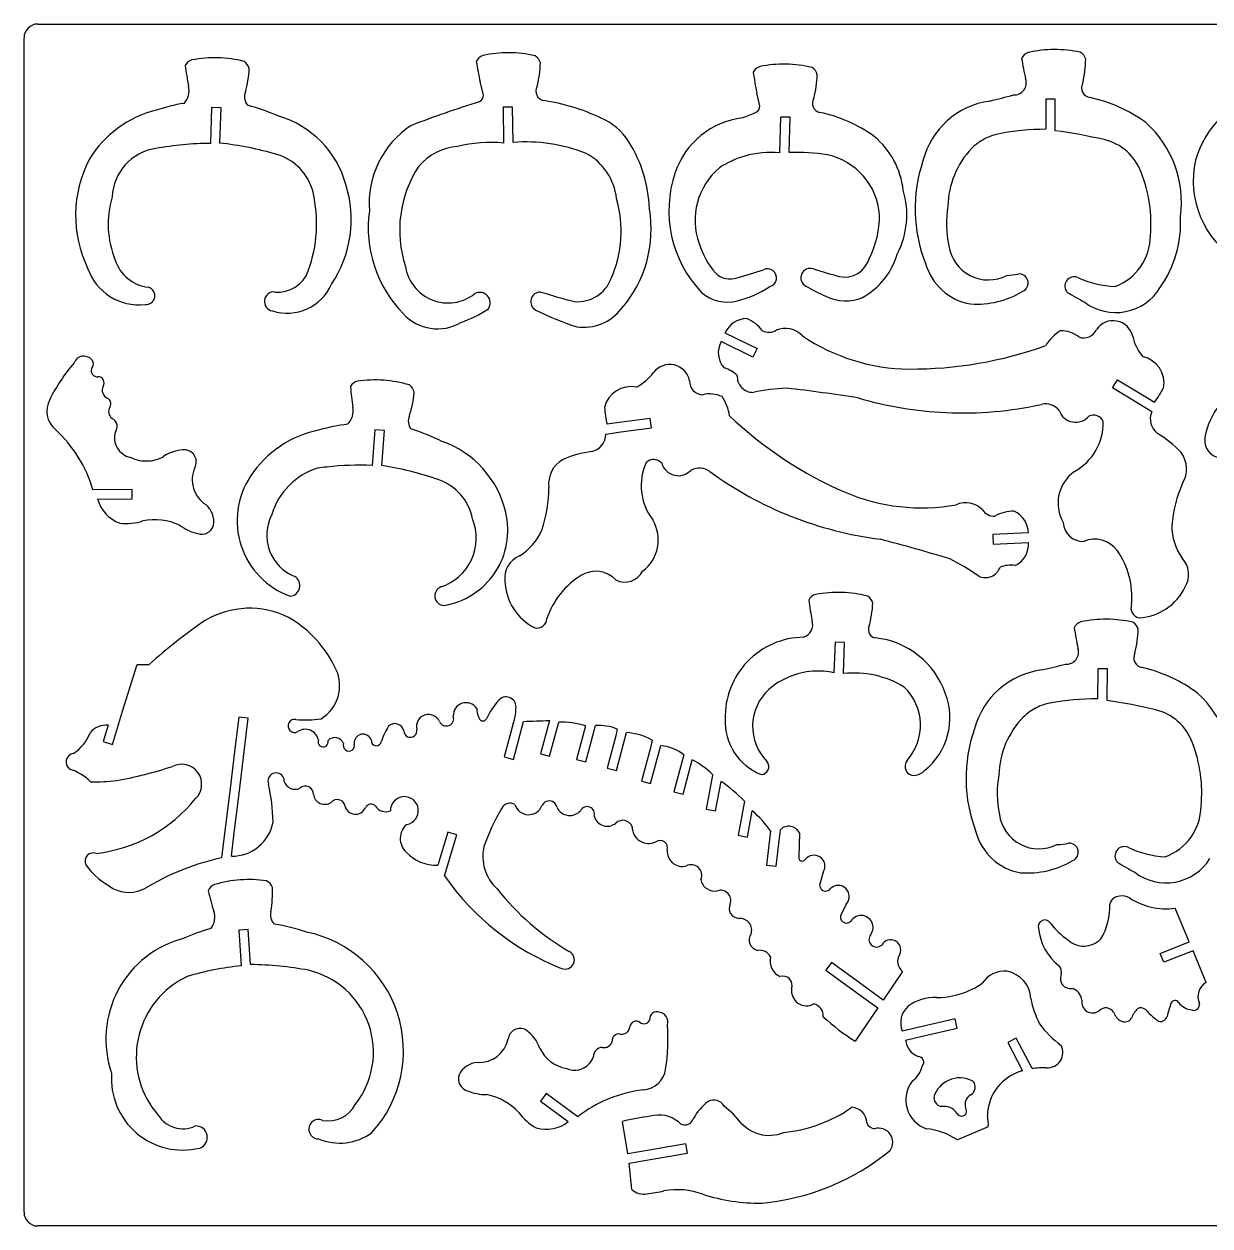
# Model space of a CAD drawing. Extents: x 0 to 240, y 0 to 132.
# Drawn here: x 0 to 130.4, y 0 to 132.1 of the extents above; entities that cross this region are included whole.
import ezdxf

# ---------------------------------------------------------------- set-up
doc = ezdxf.new("R2010")
doc.units = 0
doc.layers.add('WHITE', color=7, linetype='CONTINUOUS')

msp = doc.modelspace()

# ---------------------------------------------------------------- linework, layer by layer
at = {"layer": 'WHITE', "linetype": 'CONTINUOUS'}
for p, q in [((1.5, 132.138432), (239.376584, 132.138432)), ((0, 1.5), (0, 130.638432)), ((50.499655, 124.35867), (50.142649, 125.776492)), ((80.891849, 123.145992), (80.5508, 124.574332)), ((20.616649, 122.956992), (20.490649, 119.019492)), ((21.666649, 122.925492), (20.616649, 122.956992)), ((21.540653, 119.051258), (21.666649, 122.925492)), ((53.712649, 123.004492), (52.662649, 122.988492)), ((52.662649, 122.988492), (52.704649, 119.050992)), ((53.754708, 119.130168), (53.712649, 123.004492)), ((112.323849, 123.870492), (112.323442, 120.573506)), ((113.373849, 123.870492), (112.323849, 123.870492)), ((113.373849, 120.405492), (113.373849, 123.870492)), ((83.159849, 121.912492), (83.065337, 117.974896)), ((84.209849, 121.891492), (83.159849, 121.912492)), ((84.115349, 118.016992), (84.209849, 121.891492)), ((77.054088, 98.203666), (80.582349, 96.454992)), ((80.120349, 95.515492), (76.644849, 97.231992)), ((80.582349, 96.454992), (80.120349, 95.515492)), ((119.657849, 92.139492), (120.203849, 93.037492)), ((120.203849, 93.037492), (123.133349, 91.252492)), ((122.540349, 90.385992), (119.657849, 92.139492)), ((123.133349, 91.252492), (124.277849, 90.553992)), ((123.968079, 89.5147), (122.540349, 90.385992)), ((68.827349, 88.779492), (65.430849, 88.322992)), ((68.963849, 87.739992), (68.827349, 88.779492)), ((38.582149, 87.540492), (38.277652, 83.613655)), ((39.626899, 87.461992), (38.582149, 87.540492)), ((39.327649, 83.597992), (39.626899, 87.461992)), ((63.965849, 87.062992), (65.619849, 87.288492)), ((65.430849, 88.322992), (64.097018, 88.139346)), ((65.619849, 87.288492), (68.963849, 87.739992)), ((11.881599, 80.976992), (7.565169, 80.936098)), ((11.896399, 79.922992), (11.881599, 80.976992)), ((8.090169, 79.891492), (11.896399, 79.922992)), ((110.423349, 76.195492), (106.485849, 76.011492)), ((106.485849, 76.011492), (106.532849, 74.961492)), ((106.532849, 74.961492), (110.407317, 75.140251)), ((89.160849, 64.183492), (89.040103, 60.81291)), ((90.210849, 64.146492), (89.160849, 64.183492)), ((90.089849, 60.723492), (90.210849, 64.146492)), ((10.820169, 56.591992), (12.421399, 61.720992)), ((12.421399, 61.720992), (13.754597, 61.720792)), ((118.046349, 61.253992), (118.014592, 57.956903)), ((119.096349, 61.243492), (118.046349, 61.253992)), ((119.059349, 57.778492), (119.096349, 61.243492)), ((9.722919, 52.948442), (10.820169, 56.591992)), ((23.609149, 55.940992), (23.147149, 52.166192)), ((23.603899, 47.236442), (24.653899, 55.814992)), ((24.653899, 55.814992), (23.609149, 55.940992)), ((57.749849, 55.583992), (56.768349, 51.914192)), ((9.260919, 55.053692), (8.714919, 53.252942)), ((53.775649, 55.247942), (52.793899, 51.572942)), ((53.807149, 51.299942), (54.925229, 55.473747)), ((57.781349, 51.641192), (58.783937, 55.400167)), ((61.724349, 54.974942), (60.742349, 51.294692)), ((61.755849, 51.026942), (62.826751, 55.032687)), ((65.220849, 54.628442), (65.084349, 54.014192)), ((65.115849, 50.066192), (66.228771, 54.245178)), ((8.714919, 53.252942), (9.722919, 52.948442)), ((65.084349, 54.014192), (64.102349, 50.339192)), ((69.058349, 53.420942), (68.853849, 52.575692)), ((23.147149, 52.166192), (22.690399, 48.391442)), ((52.793899, 51.572942), (53.807149, 51.299942)), ((56.768349, 51.914192), (57.781349, 51.641192)), ((68.853849, 52.575692), (67.871849, 48.900692)), ((68.885349, 48.627692), (69.998005, 52.806679)), ((72.518349, 51.798692), (71.431349, 47.735192)), ((60.742349, 51.294692), (61.755849, 51.026942)), ((64.102349, 50.339192), (65.115849, 50.066192)), ((72.449849, 47.467442), (73.457801, 51.252638)), ((67.871849, 48.900692), (68.885349, 48.627692)), ((75.694349, 49.567442), (74.996349, 45.824192)), ((75.694349, 49.651442), (75.694349, 49.567442)), ((22.690399, 48.391442), (22.228399, 44.611442)), ((71.431349, 47.735192), (72.449849, 47.467442)), ((76.030349, 45.635192), (76.634173, 48.87441)), ((23.078899, 42.941942), (23.603899, 47.236442)), ((79.185849, 46.690442), (78.492849, 42.952442)), ((74.996349, 45.824192), (76.030349, 45.635192)), ((79.526849, 42.758192), (80.06237, 45.650923)), ((22.228399, 44.611442), (21.719147, 40.469137)), ((22.800649, 40.647692), (23.078899, 42.941942)), ((46.583149, 43.293692), (45.485862, 39.650158)), ((46.231399, 38.484692), (47.591149, 42.989192)), ((47.591149, 42.989192), (46.583149, 43.293692)), ((78.492849, 42.952442), (79.526849, 42.758192)), ((82.073349, 43.440692), (81.637349, 39.660692)), ((82.682349, 39.539942), (83.143966, 43.566664)), ((85.254849, 43.204442), (85.186486, 40.55317)), ((81.637349, 39.660692), (82.682349, 39.539942)), ((87.869349, 38.909942), (87.507062, 37.707696)), ((90.410349, 35.413442), (89.843039, 34.295167)), ((128.105349, 31.218692), (126.556644, 34.935634)), ((24.653899, 32.604692), (23.603899, 32.536442)), ((23.603899, 32.536442), (23.866399, 28.604192)), ((24.911161, 28.740653), (24.653899, 32.604692)), ((124.907849, 29.963942), (128.105349, 31.218692)), ((125.296349, 28.987442), (124.907849, 29.963942)), ((128.509349, 30.247442), (125.296349, 28.987442)), ((129.953349, 26.777192), (128.509349, 30.247442)), ((88.761849, 28.966442), (88.142349, 28.115942)), ((88.142349, 28.115942), (91.276349, 25.837442)), ((91.948349, 26.651192), (88.761849, 28.966442)), ((96.589349, 27.958442), (94.447349, 24.829442)), ((93.476349, 25.538192), (91.948349, 26.651192)), ((91.276349, 25.837442), (92.977349, 24.603692)), ((94.447349, 24.829442), (93.476349, 25.538192)), ((93.854349, 23.963192), (91.360285, 20.314462)), ((92.977349, 24.603692), (93.854349, 23.963192)), ((102.359349, 22.766192), (98.584349, 21.894692)), ((102.595349, 21.742442), (102.359349, 22.766192)), ((98.584349, 21.894692), (96.53156, 21.427393)), ((98.752349, 20.860442), (102.595349, 21.742442)), ((96.909849, 20.435192), (98.752349, 20.860442)), ((109.084349, 20.645192), (108.149849, 20.162192)), ((108.149849, 20.162192), (109.767058, 17.059399)), ((110.811849, 17.311442), (109.084349, 20.645192)), ((57.39215, 14.576391), (56.768349, 13.730942)), ((60.868428, 12.008926), (57.39215, 14.576391)), ((56.768349, 13.730942), (59.828849, 11.473442)), ((66.375849, 7.945417), (65.782271, 11.49443)), ((106.007849, 10.911692), (102.626719, 9.45217)), ((68.942849, 8.386417), (66.375849, 7.945417)), ((72.759849, 9.042667), (68.942849, 8.386417)), ((69.053349, 7.341667), (72.938349, 8.008417)), ((72.938349, 8.008417), (72.759849, 9.042667)), ((66.533349, 6.905917), (69.053349, 7.341667)), ((66.832349, 4.018417), (66.533349, 6.905917)), ((238.173849, 0), (1.5, 0))]:
    msp.add_line(p, q, dxfattribs=at)
for centre, radius, start, end in [((1.5, 130.638432), 1.5, 90, 180), ((18.717699, 127.121492), 1.100495, 103.599, 155.840087), ((20.956219, 115.297386), 13.13345, 75.784291, 100.961405), ((50.732651, 127.610427), 1.10017, 104.755624, 157.33862), ((53.267037, 115.843393), 13.136, 77.210759, 102.37246), ((55.467488, 127.507208), 1.347, 15.902943, 58.320251), ((110.68374, 127.942598), 1.10072, 105.107353, 157.465859), ((155.053739, 136.066039), 46.035482, -170.36929, -167.506747), ((113.316381, 116.200595), 13.133296, 77.67547, 102.84411), ((115.426685, 127.876545), 1.346666, 16.532712, 59.029916), ((104.495849, 128.512992), 12.22445, -13.516185, -1.187), ((63.326763, 133.795964), 46.03585, -172.229805, -169.369975), ((23.453252, 126.897792), 1.34504, 14.798321, 57.221734), ((12.547449, 127.886992), 12.223293, -15.368, -3.027862), ((95.154849, 135.424492), 46.034575, -170.762, -167.902166), ((44.546449, 128.224992), 12.22146, -13.979, -1.634946), ((81.174613, 126.395058), 1.104725, 103.993069, 156.430591), ((83.521849, 114.593992), 13.1358, 76.313027, 101.48), ((85.906917, 126.220737), 1.346679, 14.990796, 57.523786), ((125.717494, 133.499839), 46.040145, -171.678789, -168.821656), ((74.996219, 127.097891), 12.222991, -14.798576, -2.479625), ((108.852752, 125.670469), 1.32942, -93.377396, 19.188973), ((117.336121, 125.137571), 1.08597, 151.492731, 263.126126), ((16.117503, 124.810891), 2.024388, -43.439793, 14.09512), ((25.640849, 124.122992), 1.408505, 158.132667, 220.177), ((49.675599, 124.337992), 0.824307, -63.05821, 1.43738), ((57.292761, 124.752841), 1.027951, 149.620482, 260.306443), ((72.63199, 260.039068), 140.4265, -76.181858, -75.085567), ((139.07312, 114.27407), 10.683639, 105.917258, 164.205793), ((20.807472, 103.888208), 19.7944, 99.362234, 108.467656), ((18.146549, 99.588492), 24.482051, 66.2448, 74.80195), ((87.510849, 4.681047), 124.682978, 107.485, 111.133987), ((53.707709, 101.395319), 22.60325, 64.655763, 81.317999), ((80.067665, 123.140902), 0.8242, -63.917738, 0.353855), ((87.691349, 123.438492), 1.02904, 148.519, 259.368693), ((107.390849, 114.921492), 8.83975, 97.928093, 165.673), ((113.643244, 107.972344), 16.47689, 54.068851, 77.511926), ((17.332405, 111.151542), 11.8462, 103.648023, 149.014457), ((24.965795, 111.630689), 10.8031, 15.427221, 73.64019), ((60.915016, 115.786219), 6.5219, 31.328115, 67.762949), ((80.011063, 112.988459), 8.88779, 96.58826, 161.478213), ((60.715839, 168.977276), 50.577, -68.817483, -67.05883), ((84.110709, 106.750234), 16.039426, 54.366205, 77.795353), ((48.164099, 112.416492), 10.234306, 123.225, 184.595949), ((112.489038, 92.627996), 27.946, 90.339513, 101.129236), ((105.07827, 59.569983), 61.3985, 77.144032, 82.234993), ((115.489384, 112.552751), 11.745433, -7.712635, 48.239286), ((20.622999, 86.123492), 32.896266, 90.230516, 100.754263), ((17.451666, 82.532178), 36.747286, 73.637377, 83.611287), ((51.251432, 105.238568), 13.888661, 83.993957, 104.943985), ((55.090952, 100.671608), 18.506864, 68.770663, 94.140509), ((54.342043, 111.425208), 14.4073, 1.640532, 32.551693), ((87.759812, 112.886833), 8.946662, 6.303845, 50.460727), ((108.411148, 114.099141), 6.09235, 121.522707, 134.109349), ((108.411148, 114.099141), 6.093193, 102.476039, 121.522707), ((117.444638, 113.867565), 5.71055, 20.240777, 76.894303), ((15.243919, 112.948947), 5.545272, 97.869779, 178.027412), ((26.176549, 112.267992), 5.757882, 13.82375, 73.5823), ((48.096199, 112.462992), 6.209151, 93.936838, 139.193), ((58.682867, 112.217842), 6.497124, 6.618, 61.40667), ((82.073499, 107.821245), 10.20165, 106.199027, 123.51763), ((82.073499, 107.821245), 10.201979, 84.420882, 106.199027), ((84.95341, 97.778236), 20.2561, 80.370772, 92.37119), ((86.797361, 110.651823), 7.2632, 3.973502, 77.723902), ((111.141555, 111.89818), 9.5827, 136.672433, 178.760048), ((18.936729, 111.096145), 13.27295, 152.376746, 205.859942), ((54.127299, 109.479492), 12.83478, 146.728443, 198.082), ((81.322849, 110.557492), 7.5579, 130.243, 199.736357), ((114.287429, 111.851226), 16.33091, 161.219196, 201.708658), ((138.735349, 114.884992), 10.20445, 166.991402, 239.078), ((83.879436, 111.612248), 12.993189, 161.142722, 223.675549), ((108.900768, 110.241102), 14.9881, -5.222582, 21.948383), ((17.015249, 110.200992), 15.148778, -20.027795, 13.136), ((23.084319, 110.663371), 12.88135, -33.586353, 17.348945), ((87.564771, 111.17834), 9.477618, -27.172438, 16.494047), ((19.661199, 110.109492), 10.410085, 163.07644, 202.189), ((52.625949, 109.391492), 13.011463, -23.72288, 15.9481), ((51.429408, 109.762189), 13.59105, 172.243708, 224.289714), ((55.707199, 109.562992), 13.233204, -41.181, 9.89783), ((83.700849, 111.066992), 10.3427, -26.83, 0.488251), ((113.284349, 110.210992), 11.87535, 170.82, 191.943861), ((114.790349, 110.280992), 12.3578, -35.339448, 3.22617), ((117.879104, 108.867087), 5.94755, -69.657619, 0.093657), ((83.169454, 110.852662), 9.40215, -162.371112, -139.697698), ((106.012409, 108.39909), 4.394015, -171.549298, -62.601747), ((14.174599, 107.543492), 4.371213, -161.797383, -96.617), ((90.208152, 107.146035), 2.822685, -102.293906, -15.349179), ((88.262349, 109.122492), 8.06095, -60.839991, -16.373), ((105.053805, 107.442651), 6.1592, -164.634675, -99.282361), ((12.623049, 107.216492), 5.945186, -161.264, -83.326834), ((27.887699, 106.241526), 3.577802, -94.79465, -20.084305), ((46.610049, 106.209492), 4.737687, -171.336763, -51.572), ((77.610237, 106.404103), 2.29405, -134.617058, -69.754792), ((55.424536, 184.686632), 83.653, -74.055827, -71.988253), ((81.725526, 104.233496), 0.999123, -74.704975, 115.776477), ((86.439669, 104.229853), 1.044008, 71.145253, 242.215573), ((118.116957, 206.867764), 106.3715, -107.135161, -105.546557), ((107.383343, 114.740833), 10.26355, -86.36298, -79.297655), ((109.394512, 103.666841), 0.99455, -65.72264, 96.069477), ((13.413499, 102.271492), 0.964963, -95.923, 74.528813), ((28.924799, 105.706992), 5.349991, -107.622, -23.923335), ((60.856849, 105.547492), 3.935076, -94.802768, -20.696), ((75.631349, 112.997992), 11.6215, -76.013415, -56.834), ((110.881285, 149.875668), 52.821713, -118.159804, -115.511004), ((115.457349, 103.326492), 1.028685, 68.39629, 221.886), ((120.396979, 114.163702), 10.88255, -114.777651, -92.371641), ((120.013602, 106.119804), 5.702236, -126.617342, -31.586722), ((27.46449, 101.639733), 1.04392, 83.16934, 261.220927), ((50.098689, 101.487343), 1.14778, -34.40619, 118.291811), ((56.752563, 101.624953), 1.0529, 86.875686, 243.010128), ((79.832349, 177.070992), 77.875561, -107.195356, -104.353), ((77.310849, 105.842492), 4.273305, -131.450955, -74.676), ((90.294849, 106.645492), 4.94022, -115.966256, -67.442), ((104.71244, 111.191953), 9.849461, -93.79622, -58.876826), ((157.876966, 176.048159), 85.169162, -120.467861, -118.9798), ((43.442799, 112.309492), 13.761569, -70.566, -56.463298), ((69.239349, 126.111492), 28.539429, -117.018, -107.27651), ((61.509543, 104.057536), 5.2511, -98.166626, -37.653422), ((45.443849, 103.720992), 5.090069, -137.34, -59.574019), ((79.564495, 96.975977), 2.794524, 92.49697, 153.939528), ((77.60649, 95.608814), 4.546362, 38.170864, 66.178031), ((119.724849, 97.305992), 2.218234, 13.261989, 145.394), ((81.87307, 99.73114), 1.48404, -117.809815, -56.954164), ((83.664849, 96.071992), 2.607282, 42.888042, 112.137), ((97.508349, 115.591492), 21.384394, -123.92, -90.578589), ((116.70184, 94.049624), 5.171052, 122.551423, 147.848771), ((114.030849, 95.352492), 3.057835, 51.220968, 92.0864), ((116.494849, 99.157992), 1.524032, -111.108, -22.866796), ((127.023941, 98.93757), 5.2612, -167.678711, -140.392593), ((78.79724, 96.0063), 2.476915, 150.340386, 222.466431), ((97.521349, 137.741487), 43.5339, -90.301316, -70.12185), ((6.532748, 94.549904), 1.084039, 61.775371, 161.097405), ((6.846084, 94.758992), 0.77223, -42.775714, 75.0407), ((122.331349, 92.662492), 2.990111, -10.07258, 77.6563), ((21.260939, 81.522333), 20.668148, 139.660698, 153.160669), ((8.049168, 94.028319), 0.66883, 162.041376, 275.771037), ((64.948016, 96.922825), 5.2619, -63.26494, -35.994112), ((70.976349, 92.496492), 2.217185, 10.92291, 143.014), ((76.072849, 91.188992), 3.270482, 44.5536, 74.077069), ((8.106274, 92.663992), 0.69896, -31.14689, 89.1682), ((36.867417, 91.789044), 1.099971, 100.83369, 153.421622), ((38.585249, 79.875342), 13.135822, 73.266117, 98.42496), ((74.676347, 92.894871), 1.523225, 179.182427, 267.616754), ((80.115867, 93.362238), 1.716755, 175.949311, 271.378222), ((9.529264, 91.864992), 0.933685, 152.058, 245.371057), ((81.723063, 96.510679), 46.034084, -174.728388, -171.872888), ((41.584599, 91.358492), 1.347175, 11.879749, 54.474), ((30.738349, 92.825992), 12.22265, -17.929307, -5.588), ((66.727849, 89.288992), 2.992725, 78.682091, 166.41), ((75.405349, 88.422492), 3.05501, 64.219529, 105.032), ((84.939349, 68.449492), 23.684306, 92.6806, 101.648902), ((62.23785, -94.249121), 187.604, 80.964165, 83.390422), ((113.893849, 98.193492), 12.891447, -36.341886, -28.009), ((5.149789, 89.590631), 2.650855, 151.542073, 229.945686), ((8.84052, 90.371862), 0.710675, -43.570893, 65.061577), ((10.248969, 89.553992), 0.95186, 159.841, 245.149082), ((34.172804, 89.590401), 2.021035, -46.111259, 11.77568), ((76.675912, 90.974672), 12.894481, -175.630216, -167.297617), ((72.445422, 88.294506), 5.16531, 8.559788, 33.87313), ((103.144349, 129.996992), 40.615486, -106.363899, -92.523), ((103.144349, 129.996992), 40.61645, -92.523, -77.599), ((112.292023, 88.448776), 1.926905, 38.809441, 102.747917), ((137.959719, 85.194461), 8.27965, 141.724135, 169.370366), ((9.245482, 87.896126), 0.99736, -36.384138, 52.768659), ((43.653789, 88.484359), 1.41063, 155.76804, 217.552587), ((107.536225, 120.62066), 43.52985, -133.53459, -113.356403), ((115.603753, 90.271275), 1.911787, -161.239816, -40.417589), ((117.571349, 87.971992), 1.177002, 23.6249, 115.789719), ((125.821849, 88.730492), 2.012823, 157.07, 232.370937), ((-6.268801, 76.925492), 14.4036, 16.1674, 47.598086), ((12.132009, 86.643707), 2.185865, 162.40414, 257.956618), ((34.778179, 75.892086), 11.849398, 101.098303, 146.468661), ((37.89694, 68.477767), 19.792896, 96.74017, 105.831506), ((35.085899, 64.303992), 24.48155, 63.715746, 72.2844), ((112.529349, 88.314492), 6.121773, -61.254, 1.20935), ((42.425199, 76.042992), 10.795, 12.814354, 71.0719), ((61.951349, 87.085992), 2.014605, -76.019, -0.65413), ((118.626349, 77.089992), 11.684652, 42.743079, 59.2938), ((131.726882, 86.376176), 1.935825, 169.717527, 296.78182), ((13.424755, 88.070731), 3.97227, -85.232488, -61.339485), ((17.655149, 81.256492), 4.060375, 88.214246, 124.936), ((17.612699, 83.998992), 1.326645, -28.453397, 82.6822), ((63.865534, 73.538577), 11.680047, 97.019852, 113.576246), ((124.735004, 83.209754), 3.064735, -30.705727, 36.21627), ((13.424755, 88.070731), 3.97065, -116.131938, -85.232488), ((21.740649, 82.036992), 3.24637, 155.817, 237.186529), ((34.537549, 76.040992), 7.61285, 107.44, 163.393), ((36.987999, 50.749092), 32.896938, 96.490854, 98.27043), ((36.941699, 50.743342), 32.89745, 87.6726, 96.4096), ((33.621849, 47.293942), 36.74965, 71.0877, 81.068058), ((60.730849, 81.595492), 3.0619, 120.13036, 187.053), ((73.961651, 81.374065), 6.1222, 155.120589, 217.594898), ((69.204483, 83.083337), 1.17713, 40.635578, 132.606053), ((71.92928, 84.396224), 1.911247, -163.391689, -42.316745), ((74.232229, 81.403081), 1.92445, 53.593774, 117.536776), ((32.270999, 77.546492), 8.8455, 146.430687, 250.014), ((43.663749, 76.615992), 5.7558, 11.3046, 71.047068), ((99.213542, 115.631835), 40.450964, -126.10978, -97.230944), ((117.94711, 79.452677), 4.281363, 125.293443, 209.732414), ((43.338449, 81.123992), 14.35405, -18.748, 0.381352), ((98.664042, 100.32941), 21.3842, -113.086562, -79.734694), ((140.468849, 75.785992), 14.34933, 155.902, 175.046693), ((11.881599, 80.976992), 3.943825, -164.023393, -110.02), ((18.437399, 77.430492), 2.43131, -9.983194, 50.576), ((103.514439, 76.8934), 2.610075, 44.277075, 113.472001), ((31.562776, 75.938353), 4.884535, 152.195152, 248.567502), ((44.82402, 76.473011), 8.361379, -81.184595, 13.586869), ((106.623849, 79.528492), 1.483275, -146.766, -86.000817), ((108.866849, 74.042492), 4.54187, 90.035782, 118.104), ((107.629849, 76.075492), 2.795995, 2.459735, 63.8065), ((11.271527, 82.774123), 5.55219, -97.660144, -71.015953), ((14.320749, 70.950992), 6.6894, 65.5576, 100.709256), ((20.417999, 81.597492), 5.64335, -126.153961, -103.567), ((19.514493, 77.428883), 1.382705, -107.697189, -17.677997), ((44.063349, 75.628992), 5.6551, -71.938, 21.965728), ((65.441011, 75.428113), 4.284319, -53.35916, 31.068137), ((116.455858, 77.470353), 2.230936, -176.3759, -88.93716), ((132.425848, 77.01407), 6.25275, 179.90013, 215.048824), ((51.196499, 79.002492), 6.25255, -58.613, -23.488222), ((46.795999, -106.033008), 187.603, 72.9599, 75.388314), ((117.738967, 72.498826), 3.009125, 35.170882, 114.371655), ((107.94521, 74.883431), 2.475465, -66.098852, 5.954943), ((112.906378, 69.155801), 8.88525, -5.362, 34.842407), ((55.493299, 71.230492), 2.64747, 113.140134, 187.324), ((91.253266, 52.115006), 23.683, 54.658471, 63.632959), ((125.374742, 71.612815), 2.64787, -31.049977, 43.136823), ((29.153364, 70.400973), 1.171076, -85.379996, 57.768781), ((65.924523, 63.968599), 8.88875, 121.476311, 161.654277), ((62.841849, 68.976992), 3.00783, 41.9499, 121.2103), ((66.014349, 73.014492), 2.232295, -114.775848, -27.307), ((105.675653, 72.992583), 1.718405, -114.880477, -19.619661), ((108.51009, 69.375527), 3.27416, 82.310828, 111.797755), ((46.215399, 69.267492), 1.062795, 112.035653, 264.06), ((58.820856, 71.076262), 5.956247, -178.236777, -116.658057), ((122.266595, 72.808505), 5.955584, -87.014189, -25.473129), ((87.276068, 68.357426), 1.09975, 103.244896, 155.778836), ((131.899182, 74.930512), 46.034925, -172.357947, -169.499111), ((89.474773, 56.523255), 13.135306, 75.578343, 100.752766), ((92.009484, 68.117966), 1.346172, 14.347771, 56.820245), ((24.795471, 58.308407), 9.600811, 63.53267, 120.602621), ((81.113181, 69.15218), 12.220587, -15.611252, -3.28665), ((122.802759, 67.95224), 1.11438, 160.431003, 258.301884), ((54.621099, 16.214292), 61.163, 124.579765, 131.925), ((22.749749, 55.870992), 12.71635, 24.861499, 60.1741), ((56.379349, 66.839492), 1.11061, -101.997245, -3.777), ((85.265066, 66.099401), 1.439465, -72.148159, 17.848999), ((116.455849, 65.343992), 1.101195, 104.652039, 157.011), ((118.956349, 53.573142), 13.1336, 77.048735, 102.216), ((121.20073, 65.224406), 1.344399, 16.041566, 58.663907), ((93.716753, 65.539245), 0.89464, 158.74903, 260.942305), ((160.897849, 73.063492), 46.03655, -170.889439, -168.032), ((110.275859, 65.990055), 12.223278, -14.200761, -1.847849), ((85.828349, 55.978992), 8.7512, 90.798829, 181.59), ((92.632888, 55.545382), 9.159056, 19.290166, 84.090312), ((114.598027, 63.09298), 1.333205, -94.122644, 18.549628), ((123.075941, 62.466659), 1.08559, 151.092034, 262.476006), ((30.444299, 59.399492), 4.2516, -58.670733, 25.3128), ((87.27603, 52.75947), 8.242434, 94.090311, 131.05016), ((87.282849, 52.759292), 8.2431, 77.6913, 94.1375), ((91.258587, 50.192548), 10.5956, 58.670003, 96.332842), ((113.020606, 52.353675), 8.840739, 97.284187, 165.019635), ((79.661849, 197.796992), 140.4245, -76.728, -75.634463), ((119.207349, 45.340692), 16.47665, 53.47738, 76.9286), ((52.989399, 57.063992), 1.100385, -10.966723, 133.86), ((85.606453, 54.922888), 5.51685, 132.729467, 224.695688), ((92.725349, 55.052142), 5.8229, -41.554, 46.032798), ((94.347465, 55.876585), 7.435658, -51.326824, 21.246256), ((121.096277, 49.90255), 11.747563, -8.32109, 47.62936), ((48.605317, 56.108666), 1.419192, 33.725437, 181.903533), ((51.875649, 56.784492), 2.092985, 176.929, 211.728275), ((58.830849, 51.992242), 8.8324, 138.390566, 154.694), ((49.649149, 56.833492), 4.42058, -21.018574, 0.274337), ((114.040726, 51.525835), 6.097578, 116.987263, 133.536926), ((114.015349, 51.515592), 6.09525, 101.689, 116.731), ((117.898849, 30.011142), 27.946, 89.7627, 100.55346), ((110.118349, -2.969058), 61.402, 76.5312, 81.627156), ((29.735699, 54.976392), 0.723545, 77.8344, 300.063886), ((30.916599, 67.417492), 11.7787, -95.008949, -81.513), ((44.470599, 54.905942), 1.336165, 25.136836, 193.373), ((46.429649, 55.777492), 0.80878, -157.922, 20.560047), ((50.443749, 55.967492), 0.449247, -140.838, -26.414439), ((52.012649, 166.330992), 110.8955, -88.495, -87.034468), ((83.374849, 55.468892), 6.3001, 177.568485, 248.185), ((116.738349, 49.297842), 9.58015, 136.055, 178.167064), ((123.065349, 51.199992), 5.7072, 19.6206, 76.271066), ((2.656759, 56.046492), 4.95821, -56.013, -21.628528), ((9.046419, 52.764992), 2.29872, 84.645804, 140.765), ((30.921049, 53.132742), 1.46946, 11.518529, 124.055), ((46.677749, 50.717342), 7.8353, 147.450626, 160.753), ((40.776299, 54.234792), 0.99084, 11.29766, 135.204), ((42.467949, 54.439492), 0.72012, -179.157, 12.625908), ((58.823316, 45.293452), 10.106792, 73.319294, 90.223245), ((63.062349, 49.137042), 5.90035, 68.541741, 92.2884), ((65.815349, 47.556292), 6.70165, 61.058539, 86.4632), ((119.883849, 49.214992), 16.33055, 160.601753, 201.101), ((32.884099, 53.226742), 0.559905, 159.134, 376.327257), ((34.165149, 52.638992), 1.052785, 23.18224, 134.944), ((35.713799, 52.832992), 0.621295, 159.219, 376.690076), ((37.266799, 53.106392), 0.962575, 16.774702, 185.662), ((38.734399, 53.342192), 0.547615, 175.601, 355.599973), ((114.481349, 47.661842), 14.9876, -5.831, 21.34226), ((5.575973, 50.991769), 0.955019, 98.887836, 233.538651), ((69.593168, 48.139537), 4.684666, 51.360657, 85.042455), ((3.259709, 44.706192), 5.78795, 45.6196, 72.414507), ((1.732374, 95.315992), 47.1143, -79.645246, -71.981), ((17.330549, 48.564142), 2.20103, -45.867, 117.730131), ((68.518349, 41.991092), 10.4964, 46.869824, 61.9277), ((81.007849, 50.492092), 0.872565, -88.304619, 39.1222), ((97.844349, 50.537892), 1.002445, 139.441275, 271.779), ((7.934484, 67.701031), 18.868528, -91.902989, -83.101516), ((27.710399, 48.906292), 0.89512, 23.1117, 200.989337), ((29.799549, 49.267742), 1.265925, -179.543178, -65.791), ((97.765849, 51.200392), 1.66811, -86.231981, -42.595), ((118.865299, 47.582654), 11.8755, 170.198587, 191.318518), ((4.525414, 43.708492), 22.87525, 1.814829, 12.3104), ((30.935949, 47.478942), 0.88504, -2.445, 134.22546), ((67.63434, 35.776672), 15.89175, 43.373939, 55.505922), ((6.072735, 57.268492), 16.41205, -83.474, -38.800816), ((33.059799, 47.603642), 1.25024, -172.533732, -55.793), ((34.424749, 46.018292), 0.861625, 13.0387, 140.212333), ((38.139849, 45.713742), 0.657205, 39.744, 156.444556), ((41.811649, 45.660792), 1.53906, -80.208, 180.562149), ((53.432999, 45.440542), 1.03471, 59.0787, 151.820634), ((55.470199, 46.779692), 1.571805, -163.306058, -21.147), ((57.734849, 45.860842), 0.87277, 9.70234, 156.227833), ((36.439249, 46.464742), 1.201835, -167.893373, -23.975), ((39.755999, 46.880092), 1.338165, -146.109922, -67.288), ((73.279349, 33.675642), 24.10525, 149.447, 160.49555), ((59.997849, 46.685042), 1.557505, -154.23265, -41.603), ((61.895849, 45.278792), 0.8224, -16.359, 153.095747), ((64.109308, 45.41435), 1.470922, -165.544198, -50.098729), ((71.836837, 36.146958), 12.569198, 35.470686, 49.124322), ((111.572849, 45.850492), 4.393055, -172.169, -63.218794), ((123.444045, 46.192963), 5.9476, -70.251002, -0.518082), ((22.846199, 45.266242), 4.618785, -90.565056, -10.394), ((43.396449, 42.591092), 2.04022, 130.427592, 227.207), ((65.824467, 43.492834), 1.10652, 20.864508, 134.213266), ((68.660351, 43.854872), 1.80221, 178.98072, 296.617092), ((84.066515, 42.61111), 1.328225, 26.53287, 133.993182), ((69.914421, 41.550894), 0.82426, -15.91319, 122.810303), ((110.606349, 44.906092), 6.1615, -165.2348, -99.904), ((7.617034, 40.116357), 0.905252, 69.231413, 206.820754), ((45.325599, 44.169392), 4.522075, -137.148382, -87.969), ((55.229449, 40.628242), 4.798775, 166.802, 227.722), ((72.376849, 41.198742), 1.674465, 175.679323, 285.077), ((113.036849, 52.181792), 10.2661, -87.122, -80.041706), ((114.907349, 41.080792), 0.994175, -66.375957, 95.4936), ((120.961349, 40.675892), 1.02912, 67.900949, 221.3), ((126.008849, 51.463092), 10.8821, -115.357, -92.924003), ((13.253199, 44.199792), 7.8551, -145.121138, -120.769), ((27.863299, 12.734042), 28.4075, 102.491, 119.875774), ((73.342272, 38.54746), 1.162265, -22.849256, 117.122299), ((85.552468, 40.480943), 0.373042, 168.836121, 326.474405), ((86.836333, 39.548241), 1.214309, -31.711842, 143.243119), ((110.307349, 48.653842), 9.84685, -94.431068, -59.495), ((164.158909, 112.938346), 85.169892, -121.082414, -119.592795), ((125.545349, 43.424392), 5.70465, -127.163254, -32.192), ((69.273535, 54.428723), 28.020567, -145.318662, -111.291555), ((11.529849, 40.395642), 3.73392, -127.928322, -54.221), ((21.296549, 36.487042), 1.100828, 108.781, 161.213401), ((24.713249, 24.945042), 13.137017, 81.5269, 106.681887), ((26.035149, 36.735892), 1.350363, 20.5063, 62.96535), ((15.088499, 36.648492), 12.224273, -9.723, 2.627714), ((74.044849, 54.382392), 28.024571, -141.867395, -120.207866), ((75.895364, 38.320693), 1.498945, -171.384364, -77.521742), ((88.120196, 37.467828), 0.658385, 158.633803, 326.988668), ((89.503402, 36.222423), 1.21532, -41.732419, 133.146026), ((65.013849, 47.608842), 46.036347, -166.474, -163.6127), ((76.559849, 35.781592), 1.128195, -19.048, 107.571938), ((120.457349, 35.115242), 1.133045, 90.8658, 165.841), ((120.776349, 34.940892), 1.349785, 56.747, 104.41941), ((125.550849, 42.232642), 7.366, -123.209245, -82.152), ((18.947549, 33.930142), 2.021603, -37.887736, 19.9717), ((28.491699, 34.189992), 1.410683, 163.781434, 225.597), ((78.638956, 34.932168), 1.12121, 154.583003, 267.358063), ((112.842849, 35.044192), 6.525174, -32.165053, 3.058975), ((23.468299, 9.037202), 24.480018, 71.9363, 80.50952), ((78.697349, 32.520492), 1.29641, -18.649, 94.870939), ((90.400349, 33.948042), 0.656575, 148.083, 317.254794), ((92.012349, 32.813942), 1.32306, -35.64256, 148.644), ((112.222312, 32.90972), 0.729255, 26.461178, 197.208061), ((119.570849, 38.440742), 8.48155, -142.133975, -124.86), ((25.669049, 13.574092), 19.789979, 105.012, 114.102531), ((28.360849, 19.236792), 13.349397, -42.192, 78.339476), ((80.887575, 31.443521), 1.167912, 145.446046, 258.293399), ((93.724126, 31.499394), 0.83702, 139.50572, 312.54045), ((117.421849, 33.275942), 5.9248, -174.363, -127.952224), ((20.464749, 20.540792), 11.464787, 104.535, 199.05934), ((95.267543, 30.357668), 1.109567, -25.504288, 151.759937), ((116.500849, 33.318642), 2.55674, -134.055229, -43.138), ((59.48473, 29.259067), 1.014594, -112.352388, 63.04534), ((80.867349, 28.997092), 1.32078, 26.2225, 99.445568), ((83.963881, 29.17029), 1.955236, 167.883624, 243.684083), ((97.487349, 29.095542), 1.449015, 147.227, 231.700852), ((27.267249, -4.119308), 32.899745, 95.933269, 106.452), ((24.450349, -8.004208), 36.747784, 79.306758, 89.2815), ((29.169099, 19.101192), 9.24583, -38.358429, 76.873), ((107.797849, 25.055042), 2.952825, 84.685106, 146.671), ((107.509342, 24.882434), 3.163083, 2.273265, 79.765147), ((113.101479, 27.930417), 0.954858, -19.149977, 44.876868), ((22.086449, 18.606842), 9.74735, 122.478, 220.824), ((22.086449, 18.606842), 9.74792, 115.111303, 122.478), ((83.422849, 26.451392), 1.01969, -20.478, 108.630339), ((100.295349, 33.995842), 8.8829, -64.962, -55.470537), ((115.069349, 27.218042), 1.138135, 159.47, 277.430983), ((130.845349, 25.221442), 1.793285, 119.828101, 204.873), ((86.024806, 25.864385), 1.662727, 172.039529, 298.948414), ((100.137349, 20.104142), 5.0118, 88.009002, 126.128), ((100.295349, 33.995842), 8.8829, -89.896, -64.962), ((114.853333, 24.683703), 1.451898, 5.759679, 75.512589), ((86.503849, 23.081542), 1.367265, -3.097, 76.216325), ((98.888929, 22.304416), 2.515225, 132.723816, 200.406938), ((121.526975, 27.217726), 11.07965, -168.495254, -153.279339), ((117.468849, 24.608792), 1.19155, 169.33, 307.122186), ((118.930218, 22.944657), 1.029912, 31.330491, 136.109569), ((124.682549, 21.663996), 3.170529, 135.545712, 158.029754), ((122.787738, 23.270195), 0.716225, 47.134864, 120.949629), ((133.036849, 32.970192), 13.39685, -136.775, -129.159457), ((140.452546, 19.341965), 15.246459, 160.168448, 166.007149), ((126.526269, 24.336132), 0.452574, 29.89058, 156.800207), ((128.660349, 25.964142), 2.236175, -141.158, -97.659713), ((128.598754, 24.33558), 0.63347, -111.918443, 11.989478), ((67.310349, 21.821192), 0.700712, 54.7618, 175.275029), ((68.156475, 22.892331), 0.66644, -131.532055, -17.906192), ((69.559164, 22.778313), 0.773885, 69.074215, 186.744455), ((69.688349, 22.424942), 1.086235, -16.86, 82.210904), ((103.970349, 40.270092), 23.60595, -133.006685, -122.289), ((121.352349, 23.943542), 1.610495, -163.279, -119.009777), ((120.982961, 23.338885), 0.90299, -117.117982, -32.766647), ((124.949849, 23.212442), 0.732095, -120.616, -14.54532), ((54.525799, 20.387592), 1.323288, 61.2823, 172.463883), ((52.887849, 18.188942), 4.056409, 19.1021, 55.906453), ((65.688849, 22.010742), 0.932522, -101.414138, -8.127), ((50.121649, 20.524242), 20.667139, -9.105, 4.400276), ((120.762627, 28.985092), 11.3555, -143.533118, -126.46211), ((50.032699, 21.222842), 3.249322, -93.061289, -11.75), ((63.752349, 20.562192), 0.952687, -100.897202, -15.73), ((65.3732, 20.39872), 0.71015, 79.361378, 187.673112), ((99.108396, 20.682677), 2.212432, -173.577389, -111.850122), ((112.516349, 19.078292), 1.686035, -93.52104, 27.3321), ((60.303285, 21.231977), 3.971942, -154.410694, -99.68876), ((60.522349, 19.306792), 2.183085, -41.599, -18.228), ((63.593486, 18.629295), 0.997615, 91.21996, 180.308414), ((98.275349, 17.991992), 0.63727, -42.259, 89.134697), ((50.005999, 15.552542), 2.430092, 93.464, 153.983881), ((60.524716, 19.312079), 2.184832, -114.035648, -41.743879), ((67.898095, 17.60011), 2.65305, -85.804324, -7.500888), ((95.88001, 18.30279), 2.96079, -53.41282, -14.460602), ((112.807349, -5.429908), 22.8287, 90.9903, 95.014726), ((17.452149, 16.186892), 7.847489, 175.541, 283.769044), ((49.134649, 16.182692), 1.382939, 161.634, 251.63561), ((100.290694, 13.860744), 3.356156, 142.034191, 250.533363), ((102.893349, 13.242692), 3.041695, 114.551, 159.804789), ((102.893349, 13.242692), 3.041695, 62.3046, 114.551), ((103.613849, 15.274042), 0.95835, -61.175, 43.67548), ((111.117849, 12.021342), 5.216, 105.009, 178.752523), ((50.848199, 20.088292), 5.643419, -112.386, -89.754163), ((69.714849, 0.642742), 14.403124, 96.468649, 127.894), ((33.452249, 14.885592), 3.334576, -100.78685, -27.16), ((49.533449, 7.887787), 6.692361, 43.345211, 78.4589), ((79.117849, 8.733332), 6.32485, 128.264445, 151.334), ((75.809936, 12.512791), 1.333824, 29.99763, 117.170369), ((101.041349, 14.109392), 1.019055, 169.64, 255.689562), ((104.685349, 13.359142), 1.23593, 119.54331, 197.857), ((17.457699, 13.898442), 3.211821, -148.80001, -64.88), ((58.946698, 15.673607), 5.55515, -144.925292, -118.256361), ((72.596349, -17.013158), 29.31065, 97.356698, 103.443), ((69.799849, 8.821947), 3.37273, 50.827885, 106.477), ((69.315849, 3.593157), 12.26425, 38.744045, 51.413), ((82.022757, 25.827632), 15.6176, -84.510505, -54.944084), ((90.94285, 11.350566), 1.693372, -0.283984, 88.298655), ((101.117349, 11.404142), 1.74878, 33.570021, 100.807), ((103.066349, 12.637842), 0.559535, -151.534, 37.718044), ((102.002393, 11.184581), 4.014742, -3.897491, 13.692295), ((18.899599, 9.742517), 1.250349, -70.357, 93.596641), ((32.366199, 10.649342), 1.065922, 64.3164, 269.998597), ((57.39215, 14.576391), 3.945351, -105.816835, -51.857976), ((72.652349, 12.081942), 0.9684, -138.216, -18.955139), ((81.909349, 14.120192), 4.159305, -136.719, -105.578), ((93.587349, 11.698492), 1.0157, -159.463, -94.497097), ((93.950531, 9.203362), 1.547283, -35.609312, 106.630157), ((98.385349, 3.094187), 7.64285, 56.293, 84.090581), ((34.703549, 15.106542), 5.99734, -112.938, -53.731909), ((81.909349, 14.120192), 4.159305, -105.578, -67.277837), ((78.608849, 28.615042), 26.2326, -84.5466, -50.744), ((68.070349, 5.220923), 1.725975, -135.833234, -76.783), ((71.831349, -4.040408), 8.0235, 69.5548, 100.638167), ((62.529849, 46.262892), 43.1325, -82.090885, -79.554), ((80.873349, 22.897042), 20.39715, -107.811823, -89.358), ((1.5, 1.5), 1.5, 180, 270)]:
    msp.add_arc(centre, radius, start, end, dxfattribs=at)

doc.saveas('drawing.dxf')
